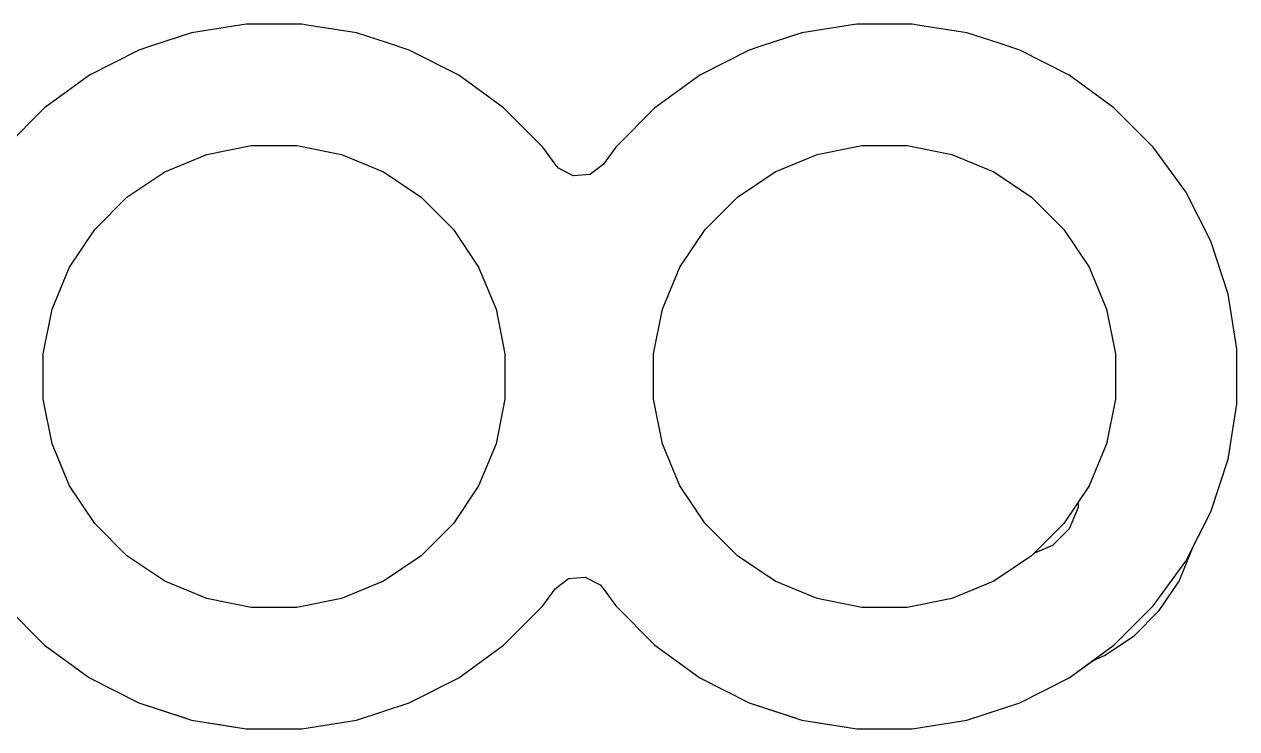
# Model space of a CAD drawing. Header units: inches. Extents: x 6.57 to 9.79, y -8.72 to -3.17.
# Drawn here: x 8.5378 to 8.7364, y -5.2852 to -5.1698 of the extents above; entities that cross this region are included whole.
import ezdxf

# ---------------------------------------------------------------- set-up
doc = ezdxf.new("R2010")
doc.units = ezdxf.units.IN
doc.header["$MEASUREMENT"] = 0
doc.layers.add('In1.Cu', color=91, linetype='CONTINUOUS', true_color=0x7fc87f)

msp = doc.modelspace()

# ---------------------------------------------------------------- linework, layer by layer
at = {"layer": 'In1.Cu', "linetype": 'CONTINUOUS'}
for p, q in [((8.5731, -5.16997), (8.56521, -5.17122)), ((8.5731, -5.16997), (8.56521, -5.17122)), ((8.5731, -5.16997), (8.56521, -5.17122)), ((8.5731, -5.16997), (8.56521, -5.17122)), ((8.57418, -5.1698), (8.5731, -5.16997)), ((8.57418, -5.1698), (8.5731, -5.16997)), ((8.57418, -5.1698), (8.5731, -5.16997)), ((8.57418, -5.1698), (8.5731, -5.16997)), ((8.58326, -5.1698), (8.57418, -5.1698)), ((8.58326, -5.1698), (8.57418, -5.1698)), ((8.58326, -5.1698), (8.57418, -5.1698)), ((8.58326, -5.1698), (8.57418, -5.1698)), ((8.58449, -5.16999), (8.58326, -5.1698)), ((8.58449, -5.16999), (8.58326, -5.1698)), ((8.58449, -5.16999), (8.58326, -5.1698)), ((8.58449, -5.16999), (8.58326, -5.1698)), ((8.59224, -5.17122), (8.58449, -5.16999)), ((8.59224, -5.17122), (8.58449, -5.16999)), ((8.59224, -5.17122), (8.58449, -5.16999)), ((8.59224, -5.17122), (8.58449, -5.16999)), ((8.6731, -5.16997), (8.66521, -5.17122)), ((8.6731, -5.16997), (8.66521, -5.17122)), ((8.6731, -5.16997), (8.66521, -5.17122)), ((8.6731, -5.16997), (8.66521, -5.17122)), ((8.67418, -5.1698), (8.6731, -5.16997)), ((8.67418, -5.1698), (8.6731, -5.16997)), ((8.67418, -5.1698), (8.6731, -5.16997)), ((8.67418, -5.1698), (8.6731, -5.16997)), ((8.68326, -5.1698), (8.67418, -5.1698)), ((8.68326, -5.1698), (8.67418, -5.1698)), ((8.68326, -5.1698), (8.67418, -5.1698)), ((8.68326, -5.1698), (8.67418, -5.1698)), ((8.68449, -5.16999), (8.68326, -5.1698)), ((8.68449, -5.16999), (8.68326, -5.1698)), ((8.68449, -5.16999), (8.68326, -5.1698)), ((8.68449, -5.16999), (8.68326, -5.1698)), ((8.69224, -5.17122), (8.68449, -5.16999)), ((8.69224, -5.17122), (8.68449, -5.16999)), ((8.69224, -5.17122), (8.68449, -5.16999)), ((8.69224, -5.17122), (8.68449, -5.16999)), ((8.56521, -5.17122), (8.55848, -5.17341)), ((8.56521, -5.17122), (8.55848, -5.17341)), ((8.56521, -5.17122), (8.55848, -5.17341)), ((8.56521, -5.17122), (8.55848, -5.17341)), ((8.59732, -5.17287), (8.59224, -5.17122)), ((8.59732, -5.17287), (8.59224, -5.17122)), ((8.59732, -5.17287), (8.59224, -5.17122)), ((8.59732, -5.17287), (8.59224, -5.17122)), ((8.66521, -5.17122), (8.65848, -5.17341)), ((8.66521, -5.17122), (8.65848, -5.17341)), ((8.66521, -5.17122), (8.65848, -5.17341)), ((8.66521, -5.17122), (8.65848, -5.17341)), ((8.69732, -5.17287), (8.69224, -5.17122)), ((8.69732, -5.17287), (8.69224, -5.17122)), ((8.69732, -5.17287), (8.69224, -5.17122)), ((8.69732, -5.17287), (8.69224, -5.17122)), ((8.55657, -5.17403), (8.54848, -5.17815)), ((8.55657, -5.17403), (8.54848, -5.17815)), ((8.55657, -5.17403), (8.54848, -5.17815)), ((8.55657, -5.17403), (8.54848, -5.17815)), ((8.55848, -5.17341), (8.55657, -5.17403)), ((8.55848, -5.17341), (8.55657, -5.17403)), ((8.55848, -5.17341), (8.55657, -5.17403)), ((8.55848, -5.17341), (8.55657, -5.17403)), ((8.55657, -5.17403), (8.55657, -5.17403)), ((8.55657, -5.17403), (8.55657, -5.17403)), ((8.55657, -5.17403), (8.55657, -5.17403)), ((8.55657, -5.17403), (8.55657, -5.17403)), ((8.55657, -5.17403), (8.55657, -5.17403)), ((8.55657, -5.17403), (8.55657, -5.17403)), ((8.55657, -5.17403), (8.55657, -5.17403)), ((8.55657, -5.17403), (8.55657, -5.17403)), ((8.60087, -5.17403), (8.59732, -5.17287)), ((8.60087, -5.17403), (8.59732, -5.17287)), ((8.60087, -5.17403), (8.59732, -5.17287)), ((8.60087, -5.17403), (8.59732, -5.17287)), ((8.60897, -5.17815), (8.60087, -5.17403)), ((8.60897, -5.17815), (8.60087, -5.17403)), ((8.60897, -5.17815), (8.60087, -5.17403)), ((8.60897, -5.17815), (8.60087, -5.17403)), ((8.65657, -5.17403), (8.64848, -5.17815)), ((8.65657, -5.17403), (8.64848, -5.17815)), ((8.65657, -5.17403), (8.64848, -5.17815)), ((8.65657, -5.17403), (8.64848, -5.17815)), ((8.65848, -5.17341), (8.65657, -5.17403)), ((8.65848, -5.17341), (8.65657, -5.17403)), ((8.65848, -5.17341), (8.65657, -5.17403)), ((8.65848, -5.17341), (8.65657, -5.17403)), ((8.65657, -5.17403), (8.65657, -5.17403)), ((8.65657, -5.17403), (8.65657, -5.17403)), ((8.65657, -5.17403), (8.65657, -5.17403)), ((8.65657, -5.17403), (8.65657, -5.17403)), ((8.65657, -5.17403), (8.65657, -5.17403)), ((8.65657, -5.17403), (8.65657, -5.17403)), ((8.65657, -5.17403), (8.65657, -5.17403)), ((8.65657, -5.17403), (8.65657, -5.17403)), ((8.70087, -5.17403), (8.69732, -5.17287)), ((8.70087, -5.17403), (8.69732, -5.17287)), ((8.70087, -5.17403), (8.69732, -5.17287)), ((8.70087, -5.17403), (8.69732, -5.17287)), ((8.70897, -5.17815), (8.70087, -5.17403)), ((8.70897, -5.17815), (8.70087, -5.17403)), ((8.70897, -5.17815), (8.70087, -5.17403)), ((8.70897, -5.17815), (8.70087, -5.17403)), ((8.54848, -5.17815), (8.54429, -5.1812)), ((8.54848, -5.17815), (8.54429, -5.1812)), ((8.54848, -5.17815), (8.54429, -5.1812)), ((8.54848, -5.17815), (8.54429, -5.1812)), ((8.61632, -5.18349), (8.60897, -5.17815)), ((8.61632, -5.18349), (8.60897, -5.17815)), ((8.61632, -5.18349), (8.60897, -5.17815)), ((8.61632, -5.18349), (8.60897, -5.17815)), ((8.64848, -5.17815), (8.64429, -5.1812)), ((8.64848, -5.17815), (8.64429, -5.1812)), ((8.64848, -5.17815), (8.64429, -5.1812)), ((8.64848, -5.17815), (8.64429, -5.1812)), ((8.71632, -5.18349), (8.70897, -5.17815)), ((8.71632, -5.18349), (8.70897, -5.17815)), ((8.71632, -5.18349), (8.70897, -5.17815)), ((8.71632, -5.18349), (8.70897, -5.17815)), ((8.54429, -5.1812), (8.54113, -5.18349)), ((8.54429, -5.1812), (8.54113, -5.18349)), ((8.54429, -5.1812), (8.54113, -5.18349)), ((8.54429, -5.1812), (8.54113, -5.18349)), ((8.64429, -5.1812), (8.64113, -5.18349)), ((8.64429, -5.1812), (8.64113, -5.18349)), ((8.64429, -5.1812), (8.64113, -5.18349)), ((8.64429, -5.1812), (8.64113, -5.18349)), ((8.54113, -5.18349), (8.53471, -5.18991)), ((8.54113, -5.18349), (8.53471, -5.18991)), ((8.54113, -5.18349), (8.53471, -5.18991)), ((8.54113, -5.18349), (8.53471, -5.18991)), ((8.54113, -5.18349), (8.54113, -5.18349)), ((8.54113, -5.18349), (8.54113, -5.18349)), ((8.54113, -5.18349), (8.54113, -5.18349)), ((8.54113, -5.18349), (8.54113, -5.18349)), ((8.54113, -5.18349), (8.54113, -5.18349)), ((8.54113, -5.18349), (8.54113, -5.18349)), ((8.54113, -5.18349), (8.54113, -5.18349)), ((8.54113, -5.18349), (8.54113, -5.18349)), ((8.62274, -5.18991), (8.61632, -5.18349)), ((8.62274, -5.18991), (8.61632, -5.18349)), ((8.62274, -5.18991), (8.61632, -5.18349)), ((8.62274, -5.18991), (8.61632, -5.18349)), ((8.64113, -5.18349), (8.63471, -5.18991)), ((8.64113, -5.18349), (8.63471, -5.18991)), ((8.64113, -5.18349), (8.63471, -5.18991)), ((8.64113, -5.18349), (8.63471, -5.18991)), ((8.64113, -5.18349), (8.64113, -5.18349)), ((8.64113, -5.18349), (8.64113, -5.18349)), ((8.64113, -5.18349), (8.64113, -5.18349)), ((8.64113, -5.18349), (8.64113, -5.18349)), ((8.64113, -5.18349), (8.64113, -5.18349)), ((8.64113, -5.18349), (8.64113, -5.18349)), ((8.64113, -5.18349), (8.64113, -5.18349)), ((8.64113, -5.18349), (8.64113, -5.18349)), ((8.72274, -5.18991), (8.71632, -5.18349)), ((8.72274, -5.18991), (8.71632, -5.18349)), ((8.72274, -5.18991), (8.71632, -5.18349)), ((8.72274, -5.18991), (8.71632, -5.18349)), ((8.56769, -5.19114), (8.575, -5.18969)), ((8.56769, -5.19114), (8.575, -5.18969)), ((8.56769, -5.19114), (8.575, -5.18969)), ((8.56769, -5.19114), (8.575, -5.18969)), ((8.575, -5.18969), (8.58245, -5.18969)), ((8.575, -5.18969), (8.58245, -5.18969)), ((8.575, -5.18969), (8.58245, -5.18969)), ((8.575, -5.18969), (8.58245, -5.18969)), ((8.58245, -5.18969), (8.58975, -5.19114)), ((8.58245, -5.18969), (8.58975, -5.19114)), ((8.58245, -5.18969), (8.58975, -5.19114)), ((8.58245, -5.18969), (8.58975, -5.19114)), ((8.62275, -5.18993), (8.62274, -5.18991)), ((8.62275, -5.18993), (8.62274, -5.18991)), ((8.62275, -5.18993), (8.62274, -5.18991)), ((8.62275, -5.18993), (8.62274, -5.18991)), ((8.62477, -5.19271), (8.62275, -5.18993)), ((8.62477, -5.19271), (8.62275, -5.18993)), ((8.62477, -5.19271), (8.62275, -5.18993)), ((8.62477, -5.19271), (8.62275, -5.18993)), ((8.63471, -5.18991), (8.63267, -5.19271)), ((8.63471, -5.18991), (8.63267, -5.19271)), ((8.63471, -5.18991), (8.63267, -5.19271)), ((8.63471, -5.18991), (8.63267, -5.19271)), ((8.66769, -5.19114), (8.675, -5.18969)), ((8.66769, -5.19114), (8.675, -5.18969)), ((8.66769, -5.19114), (8.675, -5.18969)), ((8.66769, -5.19114), (8.675, -5.18969)), ((8.675, -5.18969), (8.68245, -5.18969)), ((8.675, -5.18969), (8.68245, -5.18969)), ((8.675, -5.18969), (8.68245, -5.18969)), ((8.675, -5.18969), (8.68245, -5.18969)), ((8.68245, -5.18969), (8.68975, -5.19114)), ((8.68245, -5.18969), (8.68975, -5.19114)), ((8.68245, -5.18969), (8.68975, -5.19114)), ((8.68245, -5.18969), (8.68975, -5.19114)), ((8.72808, -5.19726), (8.72274, -5.18991)), ((8.72808, -5.19726), (8.72274, -5.18991)), ((8.72808, -5.19726), (8.72274, -5.18991)), ((8.72808, -5.19726), (8.72274, -5.18991)), ((8.56081, -5.19399), (8.56769, -5.19114)), ((8.56081, -5.19399), (8.56769, -5.19114)), ((8.56081, -5.19399), (8.56769, -5.19114)), ((8.56081, -5.19399), (8.56769, -5.19114)), ((8.58975, -5.19114), (8.59664, -5.19399)), ((8.58975, -5.19114), (8.59664, -5.19399)), ((8.58975, -5.19114), (8.59664, -5.19399)), ((8.58975, -5.19114), (8.59664, -5.19399)), ((8.66081, -5.19399), (8.66769, -5.19114)), ((8.66081, -5.19399), (8.66769, -5.19114)), ((8.66081, -5.19399), (8.66769, -5.19114)), ((8.66081, -5.19399), (8.66769, -5.19114)), ((8.68975, -5.19114), (8.69664, -5.19399)), ((8.68975, -5.19114), (8.69664, -5.19399)), ((8.68975, -5.19114), (8.69664, -5.19399)), ((8.68975, -5.19114), (8.69664, -5.19399)), ((8.62532, -5.19335), (8.62477, -5.19271)), ((8.62532, -5.19335), (8.62477, -5.19271)), ((8.62532, -5.19335), (8.62477, -5.19271)), ((8.62532, -5.19335), (8.62477, -5.19271)), ((8.62775, -5.19463), (8.62532, -5.19335)), ((8.62775, -5.19463), (8.62532, -5.19335)), ((8.62775, -5.19463), (8.62532, -5.19335)), ((8.62775, -5.19463), (8.62532, -5.19335)), ((8.63267, -5.19271), (8.63049, -5.19439)), ((8.63267, -5.19271), (8.63049, -5.19439)), ((8.63267, -5.19271), (8.63049, -5.19439)), ((8.63267, -5.19271), (8.63049, -5.19439)), ((8.55462, -5.19813), (8.56081, -5.19399)), ((8.55462, -5.19813), (8.56081, -5.19399)), ((8.55462, -5.19813), (8.56081, -5.19399)), ((8.55462, -5.19813), (8.56081, -5.19399)), ((8.59664, -5.19399), (8.60283, -5.19813)), ((8.59664, -5.19399), (8.60283, -5.19813)), ((8.59664, -5.19399), (8.60283, -5.19813)), ((8.59664, -5.19399), (8.60283, -5.19813)), ((8.63049, -5.19439), (8.62775, -5.19463)), ((8.63049, -5.19439), (8.62775, -5.19463)), ((8.63049, -5.19439), (8.62775, -5.19463)), ((8.63049, -5.19439), (8.62775, -5.19463)), ((8.65462, -5.19813), (8.66081, -5.19399)), ((8.65462, -5.19813), (8.66081, -5.19399)), ((8.65462, -5.19813), (8.66081, -5.19399)), ((8.65462, -5.19813), (8.66081, -5.19399)), ((8.69664, -5.19399), (8.70283, -5.19813)), ((8.69664, -5.19399), (8.70283, -5.19813)), ((8.69664, -5.19399), (8.70283, -5.19813)), ((8.69664, -5.19399), (8.70283, -5.19813)), ((8.7322, -5.20535), (8.72808, -5.19726)), ((8.7322, -5.20535), (8.72808, -5.19726)), ((8.7322, -5.20535), (8.72808, -5.19726)), ((8.7322, -5.20535), (8.72808, -5.19726)), ((8.54935, -5.2034), (8.55462, -5.19813)), ((8.54935, -5.2034), (8.55462, -5.19813)), ((8.54935, -5.2034), (8.55462, -5.19813)), ((8.54935, -5.2034), (8.55462, -5.19813)), ((8.60283, -5.19813), (8.6081, -5.2034)), ((8.60283, -5.19813), (8.6081, -5.2034)), ((8.60283, -5.19813), (8.6081, -5.2034)), ((8.60283, -5.19813), (8.6081, -5.2034)), ((8.64935, -5.2034), (8.65462, -5.19813)), ((8.64935, -5.2034), (8.65462, -5.19813)), ((8.64935, -5.2034), (8.65462, -5.19813)), ((8.64935, -5.2034), (8.65462, -5.19813)), ((8.70283, -5.19813), (8.7081, -5.2034)), ((8.70283, -5.19813), (8.7081, -5.2034)), ((8.70283, -5.19813), (8.7081, -5.2034)), ((8.70283, -5.19813), (8.7081, -5.2034)), ((8.54521, -5.20959), (8.54935, -5.2034)), ((8.54521, -5.20959), (8.54935, -5.2034)), ((8.54521, -5.20959), (8.54935, -5.2034)), ((8.54521, -5.20959), (8.54935, -5.2034)), ((8.6081, -5.2034), (8.61224, -5.20959)), ((8.6081, -5.2034), (8.61224, -5.20959)), ((8.6081, -5.2034), (8.61224, -5.20959)), ((8.6081, -5.2034), (8.61224, -5.20959)), ((8.64521, -5.20959), (8.64935, -5.2034)), ((8.64521, -5.20959), (8.64935, -5.2034)), ((8.64521, -5.20959), (8.64935, -5.2034)), ((8.64521, -5.20959), (8.64935, -5.2034)), ((8.7081, -5.2034), (8.71224, -5.20959)), ((8.7081, -5.2034), (8.71224, -5.20959)), ((8.7081, -5.2034), (8.71224, -5.20959)), ((8.7081, -5.2034), (8.71224, -5.20959)), ((8.73501, -5.21399), (8.7322, -5.20535)), ((8.73501, -5.21399), (8.7322, -5.20535)), ((8.73501, -5.21399), (8.7322, -5.20535)), ((8.73501, -5.21399), (8.7322, -5.20535)), ((8.54236, -5.21647), (8.54521, -5.20959)), ((8.54236, -5.21647), (8.54521, -5.20959)), ((8.54236, -5.21647), (8.54521, -5.20959)), ((8.54236, -5.21647), (8.54521, -5.20959)), ((8.61224, -5.20959), (8.61509, -5.21647)), ((8.61224, -5.20959), (8.61509, -5.21647)), ((8.61224, -5.20959), (8.61509, -5.21647)), ((8.61224, -5.20959), (8.61509, -5.21647)), ((8.64236, -5.21647), (8.64521, -5.20959)), ((8.64236, -5.21647), (8.64521, -5.20959)), ((8.64236, -5.21647), (8.64521, -5.20959)), ((8.64236, -5.21647), (8.64521, -5.20959)), ((8.71224, -5.20959), (8.71509, -5.21647)), ((8.71224, -5.20959), (8.71509, -5.21647)), ((8.71224, -5.20959), (8.71509, -5.21647)), ((8.71224, -5.20959), (8.71509, -5.21647)), ((8.73643, -5.22296), (8.73501, -5.21399)), ((8.73643, -5.22296), (8.73501, -5.21399)), ((8.73643, -5.22296), (8.73501, -5.21399)), ((8.73643, -5.22296), (8.73501, -5.21399)), ((8.54091, -5.22378), (8.54236, -5.21647)), ((8.54091, -5.22378), (8.54236, -5.21647)), ((8.54091, -5.22378), (8.54236, -5.21647)), ((8.54091, -5.22378), (8.54236, -5.21647)), ((8.61509, -5.21647), (8.61654, -5.22378)), ((8.61509, -5.21647), (8.61654, -5.22378)), ((8.61509, -5.21647), (8.61654, -5.22378)), ((8.61509, -5.21647), (8.61654, -5.22378)), ((8.64091, -5.22378), (8.64236, -5.21647)), ((8.64091, -5.22378), (8.64236, -5.21647)), ((8.64091, -5.22378), (8.64236, -5.21647)), ((8.64091, -5.22378), (8.64236, -5.21647)), ((8.71509, -5.21647), (8.71654, -5.22378)), ((8.71509, -5.21647), (8.71654, -5.22378)), ((8.71509, -5.21647), (8.71654, -5.22378)), ((8.71509, -5.21647), (8.71654, -5.22378)), ((8.73643, -5.23205), (8.73643, -5.22296)), ((8.73643, -5.23205), (8.73643, -5.22296)), ((8.73643, -5.23205), (8.73643, -5.22296)), ((8.73643, -5.23205), (8.73643, -5.22296)), ((8.54091, -5.23123), (8.54091, -5.22378)), ((8.54091, -5.23123), (8.54091, -5.22378)), ((8.54091, -5.23123), (8.54091, -5.22378)), ((8.54091, -5.23123), (8.54091, -5.22378)), ((8.61654, -5.22378), (8.61654, -5.23123)), ((8.61654, -5.22378), (8.61654, -5.23123)), ((8.61654, -5.22378), (8.61654, -5.23123)), ((8.61654, -5.22378), (8.61654, -5.23123)), ((8.64091, -5.23123), (8.64091, -5.22378)), ((8.64091, -5.23123), (8.64091, -5.22378)), ((8.64091, -5.23123), (8.64091, -5.22378)), ((8.64091, -5.23123), (8.64091, -5.22378)), ((8.71654, -5.22378), (8.71654, -5.23123)), ((8.71654, -5.22378), (8.71654, -5.23123)), ((8.71654, -5.22378), (8.71654, -5.23123)), ((8.71654, -5.22378), (8.71654, -5.23123)), ((8.54236, -5.23854), (8.54091, -5.23123)), ((8.54236, -5.23854), (8.54091, -5.23123)), ((8.54236, -5.23854), (8.54091, -5.23123)), ((8.54236, -5.23854), (8.54091, -5.23123)), ((8.61654, -5.23123), (8.61509, -5.23854)), ((8.61654, -5.23123), (8.61509, -5.23854)), ((8.61654, -5.23123), (8.61509, -5.23854)), ((8.61654, -5.23123), (8.61509, -5.23854)), ((8.64236, -5.23854), (8.64091, -5.23123)), ((8.64236, -5.23854), (8.64091, -5.23123)), ((8.64236, -5.23854), (8.64091, -5.23123)), ((8.64236, -5.23854), (8.64091, -5.23123)), ((8.71654, -5.23123), (8.71509, -5.23854)), ((8.71654, -5.23123), (8.71509, -5.23854)), ((8.71654, -5.23123), (8.71509, -5.23854)), ((8.71654, -5.23123), (8.71509, -5.23854)), ((8.73501, -5.24102), (8.73643, -5.23205)), ((8.73501, -5.24102), (8.73643, -5.23205)), ((8.73501, -5.24102), (8.73643, -5.23205)), ((8.73501, -5.24102), (8.73643, -5.23205)), ((8.54521, -5.24542), (8.54236, -5.23854)), ((8.54521, -5.24542), (8.54236, -5.23854)), ((8.54521, -5.24542), (8.54236, -5.23854)), ((8.54521, -5.24542), (8.54236, -5.23854)), ((8.61509, -5.23854), (8.61224, -5.24542)), ((8.61509, -5.23854), (8.61224, -5.24542)), ((8.61509, -5.23854), (8.61224, -5.24542)), ((8.61509, -5.23854), (8.61224, -5.24542)), ((8.64521, -5.24542), (8.64236, -5.23854)), ((8.64521, -5.24542), (8.64236, -5.23854)), ((8.64521, -5.24542), (8.64236, -5.23854)), ((8.64521, -5.24542), (8.64236, -5.23854)), ((8.71509, -5.23854), (8.71224, -5.24542)), ((8.71509, -5.23854), (8.71224, -5.24542)), ((8.71509, -5.23854), (8.71224, -5.24542)), ((8.71509, -5.23854), (8.71224, -5.24542)), ((8.7322, -5.24966), (8.73501, -5.24102)), ((8.7322, -5.24966), (8.73501, -5.24102)), ((8.7322, -5.24966), (8.73501, -5.24102)), ((8.7322, -5.24966), (8.73501, -5.24102)), ((8.54935, -5.25161), (8.54521, -5.24542)), ((8.54935, -5.25161), (8.54521, -5.24542)), ((8.54935, -5.25161), (8.54521, -5.24542)), ((8.54935, -5.25161), (8.54521, -5.24542)), ((8.61224, -5.24542), (8.6081, -5.25161)), ((8.61224, -5.24542), (8.6081, -5.25161)), ((8.61224, -5.24542), (8.6081, -5.25161)), ((8.61224, -5.24542), (8.6081, -5.25161)), ((8.64935, -5.25161), (8.64521, -5.24542)), ((8.64935, -5.25161), (8.64521, -5.24542)), ((8.64935, -5.25161), (8.64521, -5.24542)), ((8.64935, -5.25161), (8.64521, -5.24542)), ((8.71224, -5.24542), (8.7081, -5.25161)), ((8.71224, -5.24542), (8.7081, -5.25161)), ((8.71224, -5.24542), (8.71044, -5.24811)), ((8.71224, -5.24542), (8.71044, -5.24811)), ((8.71044, -5.24894), (8.70897, -5.25248)), ((8.71044, -5.24894), (8.70897, -5.25248)), ((8.71044, -5.24811), (8.71044, -5.24894)), ((8.71044, -5.24811), (8.71044, -5.24894)), ((8.72808, -5.25775), (8.7322, -5.24966)), ((8.72808, -5.25775), (8.7322, -5.24966)), ((8.72946, -5.25503), (8.7322, -5.24966)), ((8.72946, -5.25503), (8.7322, -5.24966)), ((8.7322, -5.24966), (8.7322, -5.24966)), ((8.7322, -5.24966), (8.7322, -5.24966)), ((8.7322, -5.24966), (8.7322, -5.24966)), ((8.7322, -5.24966), (8.7322, -5.24966)), ((8.55462, -5.25688), (8.54935, -5.25161)), ((8.55462, -5.25688), (8.54935, -5.25161)), ((8.55462, -5.25688), (8.54935, -5.25161)), ((8.55462, -5.25688), (8.54935, -5.25161)), ((8.6081, -5.25161), (8.60283, -5.25688)), ((8.6081, -5.25161), (8.60283, -5.25688)), ((8.6081, -5.25161), (8.60283, -5.25688)), ((8.6081, -5.25161), (8.60283, -5.25688)), ((8.65462, -5.25688), (8.64935, -5.25161)), ((8.65462, -5.25688), (8.64935, -5.25161)), ((8.65462, -5.25688), (8.64935, -5.25161)), ((8.65462, -5.25688), (8.64935, -5.25161)), ((8.7081, -5.25161), (8.70283, -5.25688)), ((8.7081, -5.25161), (8.70283, -5.25688)), ((8.70897, -5.25248), (8.70626, -5.2552)), ((8.70897, -5.25248), (8.70626, -5.2552)), ((8.70626, -5.2552), (8.70328, -5.25643)), ((8.70626, -5.2552), (8.70328, -5.25643)), ((8.7292, -5.25563), (8.72929, -5.25541)), ((8.7292, -5.25563), (8.72929, -5.25541)), ((8.72929, -5.25541), (8.72931, -5.25542)), ((8.72929, -5.25541), (8.72931, -5.25542)), ((8.72931, -5.25542), (8.72946, -5.25503)), ((8.72931, -5.25542), (8.72946, -5.25503)), ((8.56081, -5.26102), (8.55462, -5.25688)), ((8.56081, -5.26102), (8.55462, -5.25688)), ((8.56081, -5.26102), (8.55462, -5.25688)), ((8.56081, -5.26102), (8.55462, -5.25688)), ((8.60283, -5.25688), (8.59664, -5.26102)), ((8.60283, -5.25688), (8.59664, -5.26102)), ((8.60283, -5.25688), (8.59664, -5.26102)), ((8.60283, -5.25688), (8.59664, -5.26102)), ((8.66081, -5.26102), (8.65462, -5.25688)), ((8.66081, -5.26102), (8.65462, -5.25688)), ((8.66081, -5.26102), (8.65462, -5.25688)), ((8.66081, -5.26102), (8.65462, -5.25688)), ((8.70283, -5.25688), (8.69664, -5.26102)), ((8.70283, -5.25688), (8.69664, -5.26102)), ((8.70283, -5.25688), (8.69664, -5.26102)), ((8.70283, -5.25688), (8.69664, -5.26102)), ((8.70328, -5.25643), (8.70283, -5.25688)), ((8.70328, -5.25643), (8.70283, -5.25688)), ((8.72697, -5.26101), (8.7292, -5.25563)), ((8.72697, -5.26101), (8.7292, -5.25563)), ((8.7292, -5.25563), (8.7292, -5.25563)), ((8.7292, -5.25563), (8.7292, -5.25563)), ((8.72274, -5.2651), (8.72808, -5.25775)), ((8.72274, -5.2651), (8.72808, -5.25775)), ((8.56769, -5.26387), (8.56081, -5.26102)), ((8.56769, -5.26387), (8.56081, -5.26102)), ((8.56769, -5.26387), (8.56081, -5.26102)), ((8.56769, -5.26387), (8.56081, -5.26102)), ((8.59664, -5.26102), (8.58975, -5.26387)), ((8.59664, -5.26102), (8.58975, -5.26387)), ((8.59664, -5.26102), (8.58975, -5.26387)), ((8.59664, -5.26102), (8.58975, -5.26387)), ((8.62477, -5.26229), (8.62695, -5.26062)), ((8.62477, -5.26229), (8.62695, -5.26062)), ((8.62477, -5.26229), (8.62695, -5.26062)), ((8.62477, -5.26229), (8.62695, -5.26062)), ((8.62695, -5.26062), (8.62969, -5.26038)), ((8.62695, -5.26062), (8.62969, -5.26038)), ((8.62695, -5.26062), (8.62969, -5.26038)), ((8.62695, -5.26062), (8.62969, -5.26038)), ((8.62969, -5.26038), (8.63213, -5.26166)), ((8.62969, -5.26038), (8.63213, -5.26166)), ((8.62969, -5.26038), (8.63213, -5.26166)), ((8.62969, -5.26038), (8.63213, -5.26166)), ((8.66769, -5.26387), (8.66081, -5.26102)), ((8.66769, -5.26387), (8.66081, -5.26102)), ((8.66769, -5.26387), (8.66081, -5.26102)), ((8.66769, -5.26387), (8.66081, -5.26102)), ((8.69664, -5.26102), (8.68975, -5.26387)), ((8.69664, -5.26102), (8.68975, -5.26387)), ((8.69664, -5.26102), (8.68975, -5.26387)), ((8.69664, -5.26102), (8.68975, -5.26387)), ((8.72374, -5.26585), (8.72697, -5.26101)), ((8.72374, -5.26585), (8.72697, -5.26101)), ((8.62274, -5.2651), (8.62477, -5.26229)), ((8.62274, -5.2651), (8.62477, -5.26229)), ((8.62274, -5.2651), (8.62477, -5.26229)), ((8.62274, -5.2651), (8.62477, -5.26229)), ((8.63213, -5.26166), (8.63267, -5.26229)), ((8.63213, -5.26166), (8.63267, -5.26229)), ((8.63213, -5.26166), (8.63267, -5.26229)), ((8.63213, -5.26166), (8.63267, -5.26229)), ((8.63267, -5.26229), (8.63471, -5.2651)), ((8.63267, -5.26229), (8.63471, -5.2651)), ((8.63267, -5.26229), (8.63471, -5.2651)), ((8.63267, -5.26229), (8.63471, -5.2651)), ((8.53471, -5.2651), (8.54113, -5.27152)), ((8.53471, -5.2651), (8.54113, -5.27152)), ((8.53471, -5.2651), (8.54113, -5.27152)), ((8.53471, -5.2651), (8.54113, -5.27152)), ((8.575, -5.26532), (8.56769, -5.26387)), ((8.575, -5.26532), (8.56769, -5.26387)), ((8.575, -5.26532), (8.56769, -5.26387)), ((8.575, -5.26532), (8.56769, -5.26387)), ((8.58245, -5.26532), (8.575, -5.26532)), ((8.58245, -5.26532), (8.575, -5.26532)), ((8.58245, -5.26532), (8.575, -5.26532)), ((8.58245, -5.26532), (8.575, -5.26532)), ((8.58975, -5.26387), (8.58245, -5.26532)), ((8.58975, -5.26387), (8.58245, -5.26532)), ((8.58975, -5.26387), (8.58245, -5.26532)), ((8.58975, -5.26387), (8.58245, -5.26532)), ((8.61632, -5.27152), (8.62274, -5.2651)), ((8.61632, -5.27152), (8.62274, -5.2651)), ((8.61632, -5.27152), (8.62274, -5.2651)), ((8.61632, -5.27152), (8.62274, -5.2651)), ((8.63471, -5.2651), (8.64113, -5.27152)), ((8.63471, -5.2651), (8.64113, -5.27152)), ((8.63471, -5.2651), (8.64113, -5.27152)), ((8.63471, -5.2651), (8.64113, -5.27152)), ((8.675, -5.26532), (8.66769, -5.26387)), ((8.675, -5.26532), (8.66769, -5.26387)), ((8.675, -5.26532), (8.66769, -5.26387)), ((8.675, -5.26532), (8.66769, -5.26387)), ((8.68245, -5.26532), (8.675, -5.26532)), ((8.68245, -5.26532), (8.675, -5.26532)), ((8.68245, -5.26532), (8.675, -5.26532)), ((8.68245, -5.26532), (8.675, -5.26532)), ((8.68975, -5.26387), (8.68245, -5.26532)), ((8.68975, -5.26387), (8.68245, -5.26532)), ((8.68975, -5.26387), (8.68245, -5.26532)), ((8.68975, -5.26387), (8.68245, -5.26532)), ((8.71632, -5.27152), (8.72274, -5.2651)), ((8.71632, -5.27152), (8.72274, -5.2651)), ((8.71962, -5.26997), (8.72374, -5.26585)), ((8.71962, -5.26997), (8.72374, -5.26585)), ((8.71478, -5.2732), (8.71962, -5.26997)), ((8.71478, -5.2732), (8.71962, -5.26997)), ((8.54113, -5.27152), (8.54848, -5.27686)), ((8.54113, -5.27152), (8.54848, -5.27686)), ((8.54113, -5.27152), (8.54848, -5.27686)), ((8.54113, -5.27152), (8.54848, -5.27686)), ((8.60897, -5.27686), (8.61632, -5.27152)), ((8.60897, -5.27686), (8.61632, -5.27152)), ((8.60897, -5.27686), (8.61632, -5.27152)), ((8.60897, -5.27686), (8.61632, -5.27152)), ((8.64113, -5.27152), (8.64848, -5.27686)), ((8.64113, -5.27152), (8.64848, -5.27686)), ((8.64113, -5.27152), (8.64848, -5.27686)), ((8.64113, -5.27152), (8.64848, -5.27686)), ((8.70897, -5.27686), (8.71632, -5.27152)), ((8.70897, -5.27686), (8.71632, -5.27152)), ((8.7135, -5.27373), (8.71478, -5.2732)), ((8.7135, -5.27373), (8.71478, -5.2732)), ((8.71478, -5.2732), (8.71478, -5.2732)), ((8.71478, -5.2732), (8.71478, -5.2732)), ((8.71478, -5.2732), (8.71478, -5.2732)), ((8.71478, -5.2732), (8.71478, -5.2732)), ((8.70897, -5.27686), (8.7125, -5.27429)), ((8.70897, -5.27686), (8.7125, -5.27429)), ((8.7125, -5.27429), (8.7135, -5.27373)), ((8.7125, -5.27429), (8.7135, -5.27373)), ((8.54848, -5.27686), (8.55657, -5.28098)), ((8.54848, -5.27686), (8.55657, -5.28098)), ((8.54848, -5.27686), (8.55657, -5.28098)), ((8.54848, -5.27686), (8.55657, -5.28098)), ((8.60087, -5.28098), (8.60897, -5.27686)), ((8.60087, -5.28098), (8.60897, -5.27686)), ((8.60087, -5.28098), (8.60897, -5.27686)), ((8.60087, -5.28098), (8.60897, -5.27686)), ((8.64848, -5.27686), (8.65657, -5.28098)), ((8.64848, -5.27686), (8.65657, -5.28098)), ((8.64848, -5.27686), (8.65657, -5.28098)), ((8.64848, -5.27686), (8.65657, -5.28098)), ((8.70087, -5.28098), (8.70897, -5.27686)), ((8.70087, -5.28098), (8.70897, -5.27686)), ((8.70087, -5.28098), (8.70897, -5.27686)), ((8.70087, -5.28098), (8.70897, -5.27686)), ((8.55657, -5.28098), (8.56356, -5.28325)), ((8.55657, -5.28098), (8.56344, -5.28321)), ((8.55657, -5.28098), (8.56356, -5.28325)), ((8.55657, -5.28098), (8.56344, -5.28321)), ((8.59224, -5.28379), (8.60087, -5.28098)), ((8.59224, -5.28379), (8.60087, -5.28098)), ((8.59224, -5.28379), (8.60087, -5.28098)), ((8.59224, -5.28379), (8.60087, -5.28098)), ((8.65657, -5.28098), (8.66356, -5.28325)), ((8.65657, -5.28098), (8.66344, -5.28321)), ((8.65657, -5.28098), (8.66356, -5.28325)), ((8.65657, -5.28098), (8.66344, -5.28321)), ((8.69224, -5.28379), (8.70087, -5.28098)), ((8.69224, -5.28379), (8.70087, -5.28098)), ((8.69224, -5.28379), (8.70087, -5.28098)), ((8.69224, -5.28379), (8.70087, -5.28098)), ((8.56344, -5.28321), (8.56521, -5.28379)), ((8.56344, -5.28321), (8.56521, -5.28379)), ((8.56356, -5.28325), (8.56521, -5.28379)), ((8.56356, -5.28325), (8.56521, -5.28379)), ((8.66344, -5.28321), (8.66521, -5.28379)), ((8.66344, -5.28321), (8.66521, -5.28379)), ((8.66356, -5.28325), (8.66521, -5.28379)), ((8.66356, -5.28325), (8.66521, -5.28379)), ((8.56521, -5.28379), (8.56875, -5.28435)), ((8.56521, -5.28379), (8.5697, -5.2845)), ((8.56521, -5.28379), (8.56875, -5.28435)), ((8.56521, -5.28379), (8.56875, -5.28435)), ((8.56875, -5.28435), (8.57418, -5.28521)), ((8.56875, -5.28435), (8.57418, -5.28521)), ((8.56875, -5.28435), (8.57418, -5.28521)), ((8.5697, -5.2845), (8.57418, -5.28521)), ((8.57418, -5.28521), (8.57418, -5.28521)), ((8.57418, -5.28521), (8.58326, -5.28521)), ((8.57418, -5.28521), (8.57418, -5.28521)), ((8.57418, -5.28521), (8.58326, -5.28521)), ((8.57418, -5.28521), (8.57418, -5.28521)), ((8.57418, -5.28521), (8.58326, -5.28521)), ((8.57418, -5.28521), (8.57418, -5.28521)), ((8.57418, -5.28521), (8.58326, -5.28521)), ((8.58326, -5.28521), (8.59224, -5.28379)), ((8.58326, -5.28521), (8.59224, -5.28379)), ((8.58326, -5.28521), (8.59224, -5.28379)), ((8.58326, -5.28521), (8.59224, -5.28379)), ((8.58326, -5.28521), (8.58326, -5.28521)), ((8.58326, -5.28521), (8.58326, -5.28521)), ((8.58326, -5.28521), (8.58326, -5.28521)), ((8.58326, -5.28521), (8.58326, -5.28521)), ((8.66521, -5.28379), (8.66875, -5.28435)), ((8.66521, -5.28379), (8.6697, -5.2845)), ((8.66521, -5.28379), (8.66875, -5.28435)), ((8.66521, -5.28379), (8.66875, -5.28435)), ((8.66875, -5.28435), (8.67418, -5.28521)), ((8.66875, -5.28435), (8.67418, -5.28521)), ((8.66875, -5.28435), (8.67418, -5.28521)), ((8.6697, -5.2845), (8.67418, -5.28521)), ((8.67418, -5.28521), (8.67418, -5.28521)), ((8.67418, -5.28521), (8.68326, -5.28521)), ((8.67418, -5.28521), (8.67418, -5.28521)), ((8.67418, -5.28521), (8.68326, -5.28521)), ((8.67418, -5.28521), (8.67418, -5.28521)), ((8.67418, -5.28521), (8.68326, -5.28521)), ((8.67418, -5.28521), (8.67418, -5.28521)), ((8.67418, -5.28521), (8.68326, -5.28521)), ((8.68326, -5.28521), (8.69224, -5.28379)), ((8.68326, -5.28521), (8.69224, -5.28379)), ((8.68326, -5.28521), (8.69224, -5.28379)), ((8.68326, -5.28521), (8.69224, -5.28379)), ((8.68326, -5.28521), (8.68326, -5.28521)), ((8.68326, -5.28521), (8.68326, -5.28521)), ((8.68326, -5.28521), (8.68326, -5.28521)), ((8.68326, -5.28521), (8.68326, -5.28521))]:
    msp.add_line(p, q, dxfattribs=at)

doc.saveas('drawing.dxf')
